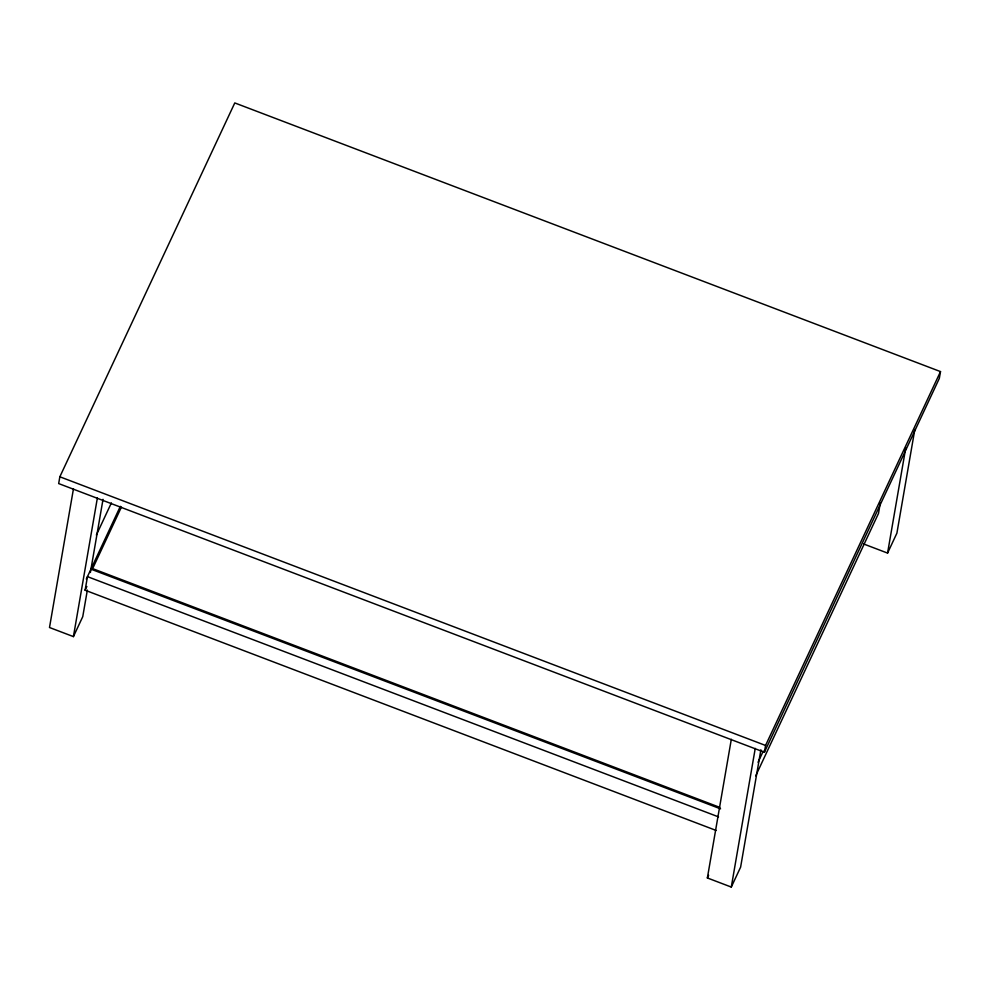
<?xml version="1.0" encoding="UTF-8"?>
<svg xmlns="http://www.w3.org/2000/svg" width="990" height="990" viewBox="0 0 990 990"><rect width="100%" height="100%" fill="white"/><g stroke="black" fill="none" stroke-linecap="round" stroke-linejoin="round"><path stroke-width="1.49" d="M59.846 476.784L58.67 483.578L764.391 752.251L939.324 378.39L940.5 371.596L234.779 102.935L59.846 476.784L765.555 745.458L764.391 752.251M73.458 488.825L49.5 627.511L73.421 636.607L82.752 616.671L87.343 590.114M73.421 636.607L97.379 497.933M716.178 830.462L85.115 590.213L87.467 576.638L718.517 816.886M90.387 572.48L103.022 499.331M760.889 749.789L740.619 867.129L731.288 887.065L707.367 877.957L731.325 739.283M731.288 887.065L755.246 748.39M880.308 502.895L878.489 513.451L755.704 775.851M863.651 543.98L887.572 553.088L905.739 447.938M914.81 429.524L896.903 533.152L887.572 553.088M96.364 535.033L111.375 502.932M86.291 579.125L120.347 506.348M121.436 507.041L92.627 568.619L719.841 807.395M85.115 590.213L86.86 586.476M765.555 745.458L940.5 371.596M758.043 762.275L763.265 751.113M707.367 877.957L708.617 875.309M90.956 569.151L720.572 808.855"/></g></svg>
